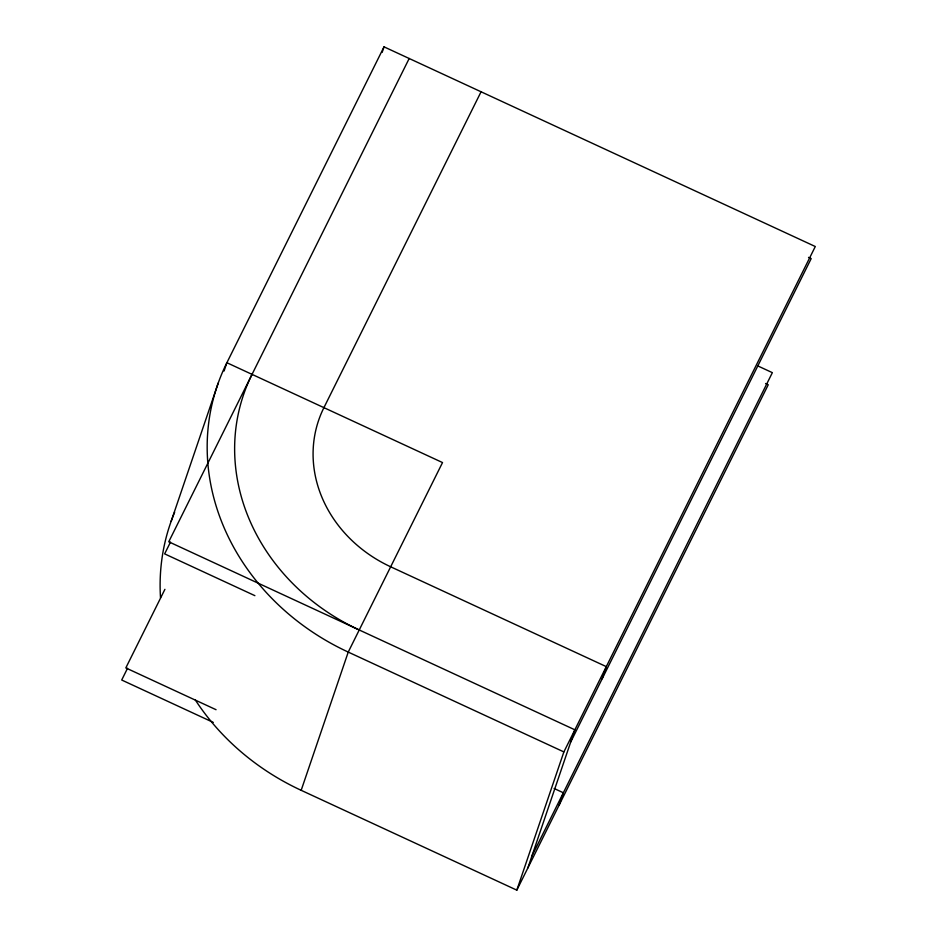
<?xml version="1.0" encoding="UTF-8"?>
<svg xmlns="http://www.w3.org/2000/svg" width="937" height="937" viewBox="0 0 937 937"><rect width="100%" height="100%" fill="white"/><g stroke="black" fill="none" stroke-linecap="round" stroke-linejoin="round"><path stroke-width="1.41" d="M171.155 521.312L218.216 383.081M224.06 371.017L226.883 362.724L384.029 46.85L815.295 246.525L563.875 751.919L516.814 890.15L301.175 790.313A237.986 211.282 18.8 0 1 195.259 699.88M382.144 52.378L384.029 46.85M301.175 790.313L348.236 652.082L442.522 462.562L226.883 362.724A237.986 211.282 18.8 0 0 348.236 652.082L563.875 751.919M527.812 868.037L574.873 729.806L168.754 541.785L409.188 58.492M559.248 804.86L563.36 792.772L554.107 788.486M602.186 678.728L606.298 666.629L390.67 566.791A130.887 116.2 18.8 0 1 323.921 407.642L481.068 91.779M170.499 542.09L164.643 553.872L254.887 595.663M164.912 589.338L125.816 667.917L216.06 709.707M127.561 668.233L121.705 680.016L213.273 722.415M570.762 741.905L811.184 258.612L808.526 257.382M531.935 855.938L772.357 372.657L757.764 365.898M516.814 890.15L768.246 384.756L765.588 383.526M160.52 597.876A237.986 211.282 18.8 0 1 174.645 512.281M359.234 629.969A210.216 186.639 18.8 0 1 252.041 374.367"/></g></svg>
